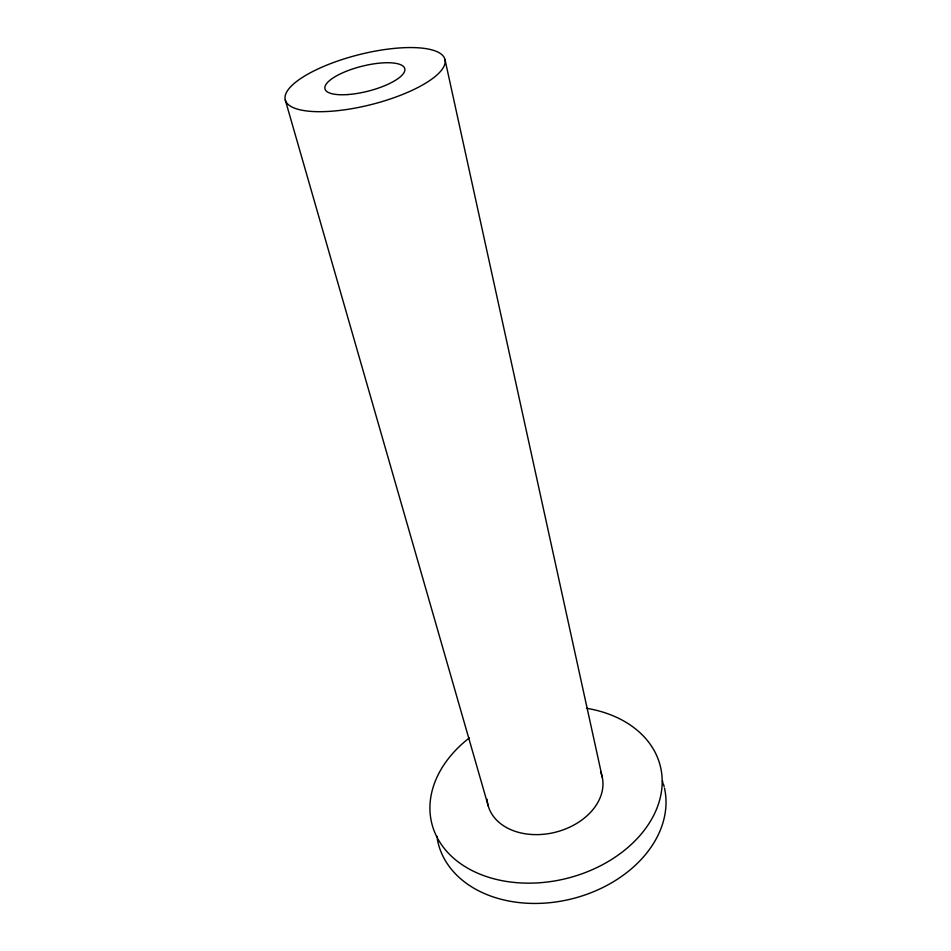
<?xml version="1.0" encoding="UTF-8"?>
<svg xmlns="http://www.w3.org/2000/svg" width="951" height="951" viewBox="0 0 951 951"><rect width="100%" height="100%" fill="white"/><g stroke="black" fill="none" stroke-linecap="round" stroke-linejoin="round"><path stroke-width="1.43" d="M285.3 100.057L488.243 805.937M444.961 59.461A82.38 25.689 -14.2 0 1 330.484 111.303A82.38 25.689 -14.2 0 1 319.833 68.103A82.38 25.689 -14.2 0 1 444.961 59.461L602.316 777.526M664.499 788.189A116.462 86.541 -14.2 0 1 568.175 899.717A116.462 86.541 -14.2 0 1 437.294 839.091M437.032 837.593A116.462 86.541 -14.2 0 1 436.818 836.107M662.431 780.914A116.462 86.541 -14.2 0 1 662.918 782.352M663.358 783.79A116.462 86.541 -14.2 0 1 664.155 786.715M586.898 708.34A117.805 86.149 -14.2 0 1 646.692 826.954A117.805 86.149 -14.2 0 1 472.492 870.771A117.805 86.149 -14.2 0 1 469.342 737.917M600.557 771.808A58.807 42.926 -14.2 0 1 554.73 832.398A58.807 42.926 -14.2 0 1 487.09 799.292M347.46 94.577A41.155 12.827 -14.2 0 0 404.781 68.722A41.155 12.827 -14.2 0 0 342.372 72.942A41.155 12.827 -14.2 0 0 347.46 94.577"/></g></svg>
